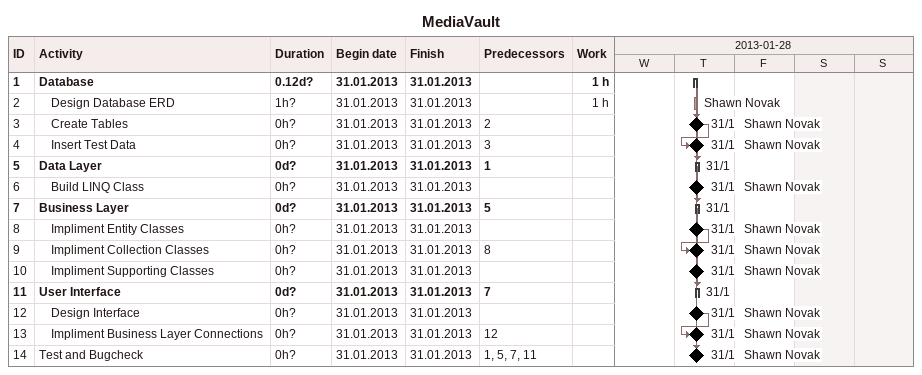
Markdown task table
MediaVault

| ID | Level | Task | Duration | Start | Finish | Predecessors | Resources | Work (h) |
|---|---|---|---|---|---|---|---|---|
| 1 | 1 | **Database** | 0.12d? | 2013-01-31 | 2013-01-31 |  |  | 1 |
| 2 | 2 | Design Database ERD | 1h? | 2013-01-31 | 2013-01-31 |  | Shawn Novak | 1 |
| 3 | 2 | Create Tables | 0h? | 2013-01-31 | 2013-01-31 | 2 | Shawn Novak |  |
| 4 | 2 | Insert Test Data | 0h? | 2013-01-31 | 2013-01-31 | 3 | Shawn Novak |  |
| 5 | 1 | **Data Layer** | 0d? | 2013-01-31 | 2013-01-31 | 1 |  |  |
| 6 | 2 | Build LINQ Class | 0h? | 2013-01-31 | 2013-01-31 |  | Shawn Novak |  |
| 7 | 1 | **Business Layer** | 0d? | 2013-01-31 | 2013-01-31 | 5 |  |  |
| 8 | 2 | Impliment Entity Classes | 0h? | 2013-01-31 | 2013-01-31 |  | Shawn Novak |  |
| 9 | 2 | Impliment Collection Classes | 0h? | 2013-01-31 | 2013-01-31 | 8 | Shawn Novak |  |
| 10 | 2 | Impliment Supporting Classes | 0h? | 2013-01-31 | 2013-01-31 |  | Shawn Novak |  |
| 11 | 1 | **User Interface** | 0d? | 2013-01-31 | 2013-01-31 | 7 |  |  |
| 12 | 2 | Design Interface | 0h? | 2013-01-31 | 2013-01-31 |  | Shawn Novak |  |
| 13 | 2 | Impliment Business Layer Connections | 0h? | 2013-01-31 | 2013-01-31 | 12 | Shawn Novak |  |
| 14 | 1 | Test and Bugcheck | 0h? | 2013-01-31 | 2013-01-31 | 1, 5, 7, 11 | Shawn Novak |  |
